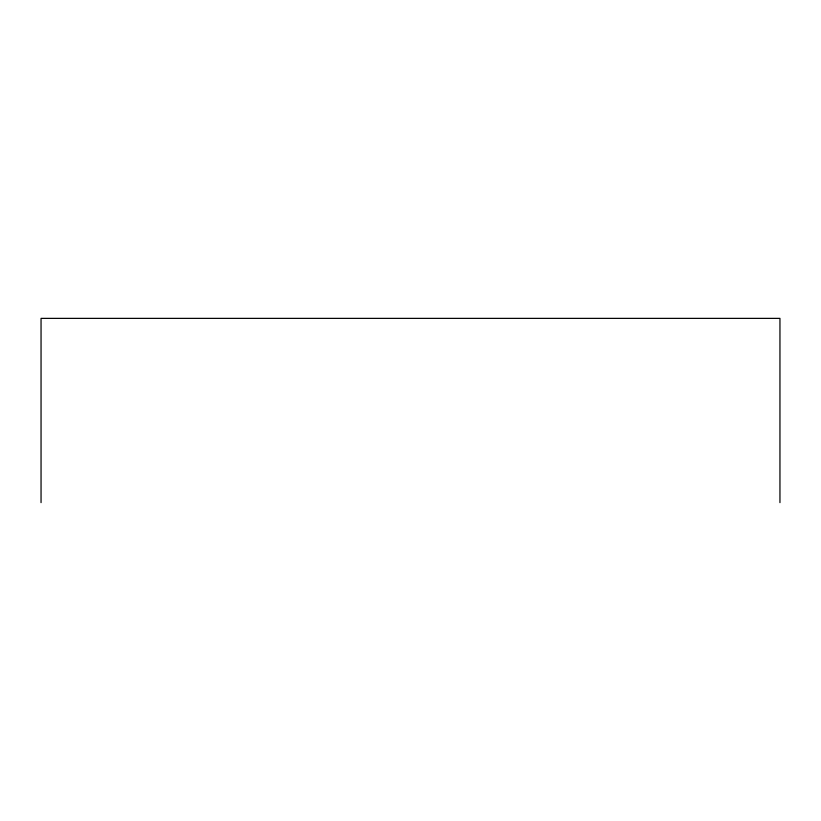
<?xml version="1.0" encoding="UTF-8"?>
<svg xmlns="http://www.w3.org/2000/svg" width="821" height="821" viewBox="0 0 821 821"><rect width="100%" height="100%" fill="white"/><g stroke="black" fill="none" stroke-linecap="round" stroke-linejoin="round"><path stroke-width="1.23" d="M779.95 502.626L779.95 318.374L41.05 318.374L41.05 502.626"/></g></svg>
